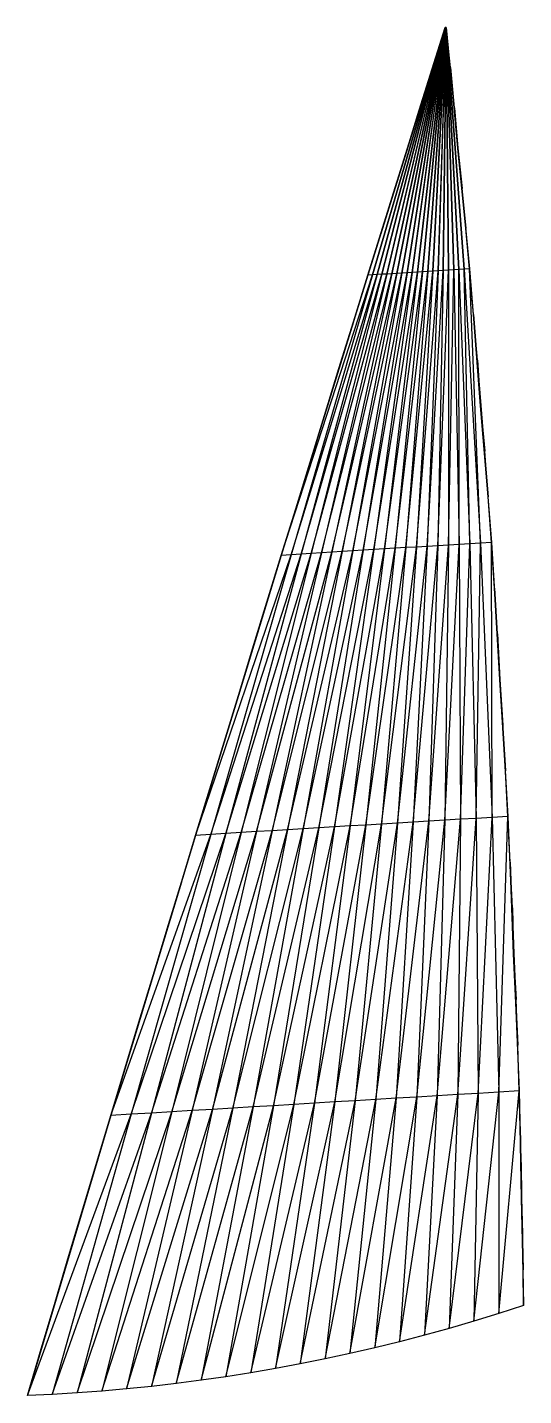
# Model space of a CAD drawing. Extents: x 197 to 561, y 60 to 1064.
import ezdxf

# ---------------------------------------------------------------- set-up
doc = ezdxf.new("R2010")
doc.units = 0
for name, color, linetype in [('1', 4, 'CONTINUOUS'), ('2', 2, 'CONTINUOUS'), ('3', 4, 'CONTINUOUS'), ('4', 2, 'CONTINUOUS'), ('5', 4, 'CONTINUOUS')]:
    doc.layers.add(name, color=color, linetype=linetype)

msp = doc.modelspace()

# ---------------------------------------------------------------- linework, layer by layer
at = {"layer": '1'}
for points in [[(512.373, 281, 16.9036), (506.094, 109.395, 4.2088), (527.414, 281.906, 16.4685)], [(527.414, 281.906, 16.4685), (524.296, 114.709, 2.8513), (506.094, 109.395, 4.2088)], [(527.414, 281.906, 16.4685), (524.296, 114.709, 2.8513), (542.457, 282.811, 16.0084)], [(542.457, 282.811, 16.0084), (542.498, 120.305, 1.4412), (524.296, 114.709, 2.8513)], [(542.457, 282.811, 16.0084), (542.498, 120.305, 1.4412), (557.502, 283.717, 15.5288)], [(557.502, 283.717, 15.5288), (560.699, 126.183), (542.498, 120.305, 1.4412)], [(559.101, 204.95, 7.7644), (558.25, 257.471, 13.3174), (557.502, 283.717, 15.5288)], [(347.295, 271.038, 15.0409), (305.876, 68.8698, 9.9602), (362.253, 271.944, 16.1844)], [(362.253, 271.944, 16.1844), (324.078, 71.2335, 10.4885), (305.876, 68.8698, 9.9602)], [(362.253, 271.944, 16.1844), (324.078, 71.2335, 10.4885), (377.225, 272.849, 17.0393)], [(377.225, 272.849, 17.0393), (342.28, 73.8553, 10.7483), (324.078, 71.2335, 10.4885)], [(377.225, 272.849, 17.0393), (342.28, 73.8553, 10.7483), (392.209, 273.755, 17.6405)], [(392.209, 273.755, 17.6405), (360.481, 76.737, 10.7594), (342.28, 73.8553, 10.7483)], [(392.209, 273.755, 17.6405), (360.481, 76.737, 10.7594), (407.204, 274.661, 18.0215)], [(407.204, 274.661, 18.0215), (378.683, 79.8808, 10.5413), (360.481, 76.737, 10.7594)], [(407.204, 274.661, 18.0215), (378.683, 79.8808, 10.5413), (422.209, 275.566, 18.2139)], [(422.209, 275.566, 18.2139), (396.885, 83.2886, 10.1131), (378.683, 79.8808, 10.5413)], [(422.209, 275.566, 18.2139), (396.885, 83.2886, 10.1131), (437.222, 276.472, 18.2475)], [(437.222, 276.472, 18.2475), (415.086, 86.9624, 9.494), (396.885, 83.2886, 10.1131)], [(437.222, 276.472, 18.2475), (415.086, 86.9624, 9.494), (452.242, 277.377, 18.1495)], [(452.242, 277.377, 18.1495), (433.288, 90.9043, 8.7032), (415.086, 86.9624, 9.494)], [(452.242, 277.377, 18.1495), (433.288, 90.9043, 8.7032), (467.269, 278.283, 17.9451)], [(467.269, 278.283, 17.9451), (451.489, 95.1164, 7.7598), (433.288, 90.9043, 8.7032)], [(467.269, 278.283, 17.9451), (451.489, 95.1164, 7.7598), (482.3, 279.189, 17.6568)], [(482.3, 279.189, 17.6568), (469.691, 99.6008, 6.6832), (451.489, 95.1164, 7.7598)], [(482.3, 279.189, 17.6568), (469.691, 99.6008, 6.6832), (497.335, 280.094, 17.3041)], [(497.335, 280.094, 17.3041), (487.893, 104.36, 5.4929), (469.691, 99.6008, 6.6832)], [(497.335, 280.094, 17.3041), (487.893, 104.36, 5.4929), (512.373, 281, 16.9036)], [(512.373, 281, 16.9036), (506.094, 109.395, 4.2088), (487.893, 104.36, 5.4929)], [(257.926, 265.605), (196.667, 60), (272.768, 266.51, 3.6782)], [(272.768, 266.51, 3.6782), (214.868, 60.8552, 2.5759), (196.667, 60)], [(272.768, 266.51, 3.6782), (214.868, 60.8552, 2.5759), (287.634, 267.416, 6.8339)], [(287.634, 267.416, 6.8339), (233.07, 61.9572, 4.7557), (214.868, 60.8552, 2.5759)], [(227.296, 162.802), (247.655, 231.333), (257.926, 265.605)], [(287.634, 267.416, 6.8339), (233.07, 61.9572, 4.7557), (302.521, 268.321, 9.508)], [(302.521, 268.321, 9.508), (251.272, 63.3078, 6.5624), (233.07, 61.9572, 4.7557)], [(302.521, 268.321, 9.508), (251.272, 63.3078, 6.5624), (317.428, 269.227, 11.7409)], [(317.428, 269.227, 11.7409), (269.473, 64.9088, 8.0178), (251.272, 63.3078, 6.5624)], [(317.428, 269.227, 11.7409), (269.473, 64.9088, 8.0178), (332.353, 270.133, 13.5723)], [(332.353, 270.133, 13.5723), (287.675, 66.7622, 9.1434), (269.473, 64.9088, 8.0178)], [(332.353, 270.133, 13.5723), (287.675, 66.7622, 9.1434), (347.295, 271.038, 15.0409)], [(347.295, 271.038, 15.0409), (305.876, 68.8698, 9.9602), (287.675, 66.7622, 9.1434)], [(559.101, 204.95, 7.7644), (558.915, 231.222, 10.9524), (558.25, 257.471, 13.3174)], [(227.296, 162.802), (237.409, 197.064), (247.655, 231.333)], [(559.101, 204.95, 7.7644), (559.495, 204.968, 8.4359), (558.915, 231.222, 10.9524)], [(559.101, 204.95, 7.7644), (559.987, 178.711, 5.7702), (559.495, 204.968, 8.4359)], [(559.101, 204.95, 7.7644), (560.699, 126.183), (560.389, 152.449, 2.9575)], [(559.101, 204.95, 7.7644), (560.389, 152.449, 2.9575), (559.987, 178.711, 5.7702)], [(227.296, 162.802), (227.187, 162.796), (237.409, 197.064)], [(227.296, 162.802), (196.667, 60), (206.816, 94.2638)], [(227.296, 162.802), (206.816, 94.2638), (216.989, 128.529)], [(227.296, 162.802), (216.989, 128.529), (227.187, 162.796)]]:
    msp.add_3dface(points, dxfattribs=at)
at = {"layer": '2'}
for points in [[(491.226, 481.698, 26.109), (482.3, 279.189, 17.6568), (502.807, 482.395, 26.4147)], [(502.807, 482.395, 26.4147), (497.335, 280.094, 17.3041), (482.3, 279.189, 17.6568)], [(502.807, 482.395, 26.4147), (497.335, 280.094, 17.3041), (514.395, 483.091, 26.6721)], [(514.395, 483.091, 26.6721), (512.373, 281, 16.9036), (497.335, 280.094, 17.3041)], [(514.395, 483.091, 26.6721), (512.373, 281, 16.9036), (525.989, 483.788, 26.8834)], [(525.989, 483.788, 26.8834), (527.414, 281.906, 16.4685), (512.373, 281, 16.9036)], [(525.989, 483.788, 26.8834), (527.414, 281.906, 16.4685), (537.589, 484.485, 27.0479)], [(537.589, 484.485, 27.0479), (542.457, 282.811, 16.0084), (527.414, 281.906, 16.4685)], [(537.589, 484.485, 27.0479), (542.457, 282.811, 16.0084), (549.196, 485.181, 27.1635)], [(549.196, 485.181, 27.1635), (557.502, 283.717, 15.5288), (542.457, 282.811, 16.0084)], [(553.349, 384.449, 21.3462), (550.872, 451.62, 25.9029), (549.196, 485.181, 27.1635)], [(331.13, 471.945, 4.6739), (272.768, 266.51, 3.6782), (342.286, 472.641, 8.612)], [(342.286, 472.641, 8.612), (287.634, 267.416, 6.8339), (272.768, 266.51, 3.6782)], [(342.286, 472.641, 8.612), (287.634, 267.416, 6.8339), (353.515, 473.338, 11.9109)], [(353.515, 473.338, 11.9109), (302.521, 268.321, 9.508), (287.634, 267.416, 6.8339)], [(353.515, 473.338, 11.9109), (302.521, 268.321, 9.508), (364.807, 474.035, 14.6588)], [(364.807, 474.035, 14.6588), (317.428, 269.227, 11.7409), (302.521, 268.321, 9.508)], [(364.807, 474.035, 14.6588), (317.428, 269.227, 11.7409), (376.154, 474.731, 16.9361)], [(376.154, 474.731, 16.9361), (332.353, 270.133, 13.5723), (317.428, 269.227, 11.7409)], [(376.154, 474.731, 16.9361), (332.353, 270.133, 13.5723), (387.547, 475.428, 18.8151)], [(387.547, 475.428, 18.8151), (347.295, 271.038, 15.0409), (332.353, 270.133, 13.5723)], [(387.547, 475.428, 18.8151), (347.295, 271.038, 15.0409), (398.98, 476.125, 20.3605)], [(398.98, 476.125, 20.3605), (362.253, 271.944, 16.1844), (347.295, 271.038, 15.0409)], [(398.98, 476.125, 20.3605), (362.253, 271.944, 16.1844), (410.444, 476.821, 21.6292)], [(410.444, 476.821, 21.6292), (377.225, 272.849, 17.0393), (362.253, 271.944, 16.1844)], [(410.444, 476.821, 21.6292), (377.225, 272.849, 17.0393), (421.936, 477.518, 22.6712)], [(421.936, 477.518, 22.6712), (392.209, 273.755, 17.6405), (377.225, 272.849, 17.0393)], [(421.936, 477.518, 22.6712), (392.209, 273.755, 17.6405), (433.45, 478.215, 23.5291)], [(433.45, 478.215, 23.5291), (407.204, 274.661, 18.0215), (392.209, 273.755, 17.6405)], [(433.45, 478.215, 23.5291), (407.204, 274.661, 18.0215), (444.981, 478.911, 24.239)], [(444.981, 478.911, 24.239), (422.209, 275.566, 18.2139), (407.204, 274.661, 18.0215)], [(444.981, 478.911, 24.239), (422.209, 275.566, 18.2139), (456.527, 479.608, 24.8308)], [(456.527, 479.608, 24.8308), (437.222, 276.472, 18.2475), (422.209, 275.566, 18.2139)], [(456.527, 479.608, 24.8308), (437.222, 276.472, 18.2475), (468.084, 480.305, 25.3283)], [(468.084, 480.305, 25.3283), (452.242, 277.377, 18.1495), (437.222, 276.472, 18.2475)], [(468.084, 480.305, 25.3283), (452.242, 277.377, 18.1495), (479.651, 481.001, 25.7499)], [(479.651, 481.001, 25.7499), (467.269, 278.283, 17.9451), (452.242, 277.377, 18.1495)], [(479.651, 481.001, 25.7499), (467.269, 278.283, 17.9451), (491.226, 481.698, 26.109)], [(491.226, 481.698, 26.109), (482.3, 279.189, 17.6568), (467.269, 278.283, 17.9451)], [(320.059, 471.248), (257.926, 265.605), (331.13, 471.945, 4.6739)], [(331.13, 471.945, 4.6739), (272.768, 266.51, 3.6782), (257.926, 265.605)], [(288.992, 368.426), (309.642, 436.97), (320.059, 471.248)], [(553.349, 384.449, 21.3462), (552.438, 418.053, 24.3653), (550.872, 451.62, 25.9029)], [(288.992, 368.426), (299.25, 402.694), (309.642, 436.97)], [(553.349, 384.449, 21.3462), (553.888, 384.479, 22.5548), (552.438, 418.053, 24.3653)], [(288.992, 368.426), (288.882, 368.42), (299.25, 402.694)], [(553.349, 384.449, 21.3462), (555.219, 350.898, 20.4756), (553.888, 384.479, 22.5548)], [(553.349, 384.449, 21.3462), (557.502, 283.717, 15.5288), (556.425, 317.311, 18.1322)], [(553.349, 384.449, 21.3462), (556.425, 317.311, 18.1322), (555.219, 350.898, 20.4756)], [(288.992, 368.426), (257.926, 265.605), (268.22, 299.875)], [(288.992, 368.426), (268.22, 299.875), (278.539, 334.147)], [(288.992, 368.426), (278.539, 334.147), (288.882, 368.42)]]:
    msp.add_3dface(points, dxfattribs=at)
at = {"layer": '3'}
for points in [[(482.075, 682.982, 24.2237), (468.084, 480.305, 25.3283), (489.91, 683.455, 24.9757)], [(489.91, 683.455, 24.9757), (479.651, 481.001, 25.7499), (468.084, 480.305, 25.3283)], [(489.91, 683.455, 24.9757), (479.651, 481.001, 25.7499), (497.752, 683.929, 25.6859)], [(497.752, 683.929, 25.6859), (491.226, 481.698, 26.109), (479.651, 481.001, 25.7499)], [(497.752, 683.929, 25.6859), (491.226, 481.698, 26.109), (505.602, 684.402, 26.3588)], [(505.602, 684.402, 26.3588), (502.807, 482.395, 26.4147), (491.226, 481.698, 26.109)], [(505.602, 684.402, 26.3588), (502.807, 482.395, 26.4147), (513.458, 684.875, 26.9967)], [(513.458, 684.875, 26.9967), (514.395, 483.091, 26.6721), (502.807, 482.395, 26.4147)], [(513.458, 684.875, 26.9967), (514.395, 483.091, 26.6721), (521.321, 685.349, 27.5996)], [(521.321, 685.349, 27.5996), (525.989, 483.788, 26.8834), (514.395, 483.091, 26.6721)], [(521.321, 685.349, 27.5996), (525.989, 483.788, 26.8834), (529.192, 685.822, 28.1664)], [(529.192, 685.822, 28.1664), (537.589, 484.485, 27.0479), (525.989, 483.788, 26.8834)], [(529.192, 685.822, 28.1664), (537.589, 484.485, 27.0479), (537.07, 686.296, 28.6954)], [(537.07, 686.296, 28.6954), (549.196, 485.181, 27.1635), (537.589, 484.485, 27.0479)], [(543.133, 585.738, 27.9294), (539.342, 652.795, 29.1805), (537.07, 686.296, 28.6954)], [(382.945, 676.827), (320.059, 471.248), (390.167, 677.301, 4.0311)], [(390.167, 677.301, 4.0311), (331.13, 471.945, 4.6739), (320.059, 471.248)], [(390.167, 677.301, 4.0311), (331.13, 471.945, 4.6739), (397.505, 677.774, 7.4375)], [(397.505, 677.774, 7.4375), (342.286, 472.641, 8.612), (331.13, 471.945, 4.6739)], [(397.505, 677.774, 7.4375), (342.286, 472.641, 8.612), (404.94, 678.247, 10.3154)], [(404.94, 678.247, 10.3154), (353.515, 473.338, 11.9109), (342.286, 472.641, 8.612)], [(351.502, 574.038), (372.422, 642.561), (382.945, 676.827)], [(404.94, 678.247, 10.3154), (353.515, 473.338, 11.9109), (412.458, 678.721, 12.7503)], [(412.458, 678.721, 12.7503), (364.807, 474.035, 14.6588), (353.515, 473.338, 11.9109)], [(412.458, 678.721, 12.7503), (364.807, 474.035, 14.6588), (420.045, 679.194, 14.8173)], [(420.045, 679.194, 14.8173), (376.154, 474.731, 16.9361), (364.807, 474.035, 14.6588)], [(420.045, 679.194, 14.8173), (376.154, 474.731, 16.9361), (427.688, 679.668, 16.5817)], [(427.688, 679.668, 16.5817), (387.547, 475.428, 18.8151), (376.154, 474.731, 16.9361)], [(427.688, 679.668, 16.5817), (387.547, 475.428, 18.8151), (435.377, 680.141, 18.1)], [(435.377, 680.141, 18.1), (398.98, 476.125, 20.3605), (387.547, 475.428, 18.8151)], [(435.377, 680.141, 18.1), (398.98, 476.125, 20.3605), (443.104, 680.615, 19.4202)], [(443.104, 680.615, 19.4202), (410.444, 476.821, 21.6292), (398.98, 476.125, 20.3605)], [(443.104, 680.615, 19.4202), (410.444, 476.821, 21.6292), (450.86, 681.088, 20.5824)], [(450.86, 681.088, 20.5824), (421.936, 477.518, 22.6712), (410.444, 476.821, 21.6292)], [(450.86, 681.088, 20.5824), (421.936, 477.518, 22.6712), (458.64, 681.561, 21.62)], [(458.64, 681.561, 21.62), (433.45, 478.215, 23.5291), (421.936, 477.518, 22.6712)], [(458.64, 681.561, 21.62), (433.45, 478.215, 23.5291), (466.438, 682.035, 22.5595)], [(466.438, 682.035, 22.5595), (444.981, 478.911, 24.239), (433.45, 478.215, 23.5291)], [(466.438, 682.035, 22.5595), (444.981, 478.911, 24.239), (474.251, 682.508, 23.4221)], [(474.251, 682.508, 23.4221), (456.527, 479.608, 24.8308), (444.981, 478.911, 24.239)], [(474.251, 682.508, 23.4221), (456.527, 479.608, 24.8308), (482.075, 682.982, 24.2237)], [(482.075, 682.982, 24.2237), (468.084, 480.305, 25.3283), (456.527, 479.608, 24.8308)], [(543.133, 585.738, 27.9294), (541.494, 619.286, 29.3598), (539.342, 652.795, 29.1805)], [(351.502, 574.038), (361.916, 608.297), (372.422, 642.561)], [(543.133, 585.738, 27.9294), (543.56, 585.77, 29.244), (541.494, 619.286, 29.3598)], [(351.502, 574.038), (351.425, 574.033), (361.916, 608.297)], [(543.133, 585.738, 27.9294), (545.536, 552.247, 28.837), (543.56, 585.77, 29.244)], [(543.133, 585.738, 27.9294), (549.196, 485.181, 27.1635), (547.416, 518.717, 28.1423)], [(543.133, 585.738, 27.9294), (547.416, 518.717, 28.1423), (545.536, 552.247, 28.837)], [(351.502, 574.038), (320.059, 471.248), (330.494, 505.508)], [(351.502, 574.038), (330.494, 505.508), (340.951, 539.77)], [(351.502, 574.038), (340.951, 539.77), (351.425, 574.033)]]:
    msp.add_3dface(points, dxfattribs=at)
at = {"layer": '4'}
for points in [[(467.72, 883.867, 9.8831), (427.688, 679.668, 16.5817), (471.441, 884.1, 10.8557)], [(471.441, 884.1, 10.8557), (435.377, 680.141, 18.1), (427.688, 679.668, 16.5817)], [(471.441, 884.1, 10.8557), (435.377, 680.141, 18.1), (475.188, 884.332, 11.7282)], [(475.188, 884.332, 11.7282), (443.104, 680.615, 19.4202), (435.377, 680.141, 18.1)], [(475.188, 884.332, 11.7282), (443.104, 680.615, 19.4202), (478.956, 884.564, 12.5229)], [(478.956, 884.564, 12.5229), (450.86, 681.088, 20.5824), (443.104, 680.615, 19.4202)], [(478.956, 884.564, 12.5229), (450.86, 681.088, 20.5824), (482.739, 884.797, 13.2574)], [(482.739, 884.797, 13.2574), (458.64, 681.561, 21.62), (450.86, 681.088, 20.5824)], [(482.739, 884.797, 13.2574), (458.64, 681.561, 21.62), (486.534, 885.029, 13.9457)], [(486.534, 885.029, 13.9457), (466.438, 682.035, 22.5595), (458.64, 681.561, 21.62)], [(486.534, 885.029, 13.9457), (466.438, 682.035, 22.5595), (490.339, 885.262, 14.5981)], [(490.339, 885.262, 14.5981), (474.251, 682.508, 23.4221), (466.438, 682.035, 22.5595)], [(490.339, 885.262, 14.5981), (474.251, 682.508, 23.4221), (494.151, 885.494, 15.2222)], [(494.151, 885.494, 15.2222), (482.075, 682.982, 24.2237), (474.251, 682.508, 23.4221)], [(494.151, 885.494, 15.2222), (482.075, 682.982, 24.2237), (497.969, 885.726, 15.8232)], [(497.969, 885.726, 15.8232), (489.91, 683.455, 24.9757), (482.075, 682.982, 24.2237)], [(497.969, 885.726, 15.8232), (489.91, 683.455, 24.9757), (501.792, 885.959, 16.4044)], [(501.792, 885.959, 16.4044), (497.752, 683.929, 25.6859), (489.91, 683.455, 24.9757)], [(501.792, 885.959, 16.4044), (497.752, 683.929, 25.6859), (505.62, 886.191, 16.9673)], [(505.62, 886.191, 16.9673), (505.602, 684.402, 26.3588), (497.752, 683.929, 25.6859)], [(505.62, 886.191, 16.9673), (505.602, 684.402, 26.3588), (509.453, 886.423, 17.5127)], [(509.453, 886.423, 17.5127), (513.458, 684.875, 26.9967), (505.602, 684.402, 26.3588)], [(509.453, 886.423, 17.5127), (513.458, 684.875, 26.9967), (513.29, 886.656, 18.0401)], [(513.29, 886.656, 18.0401), (521.321, 685.349, 27.5996), (517.132, 886.888, 18.5488)], [(513.29, 886.656, 18.0401), (521.321, 685.349, 27.5996), (513.458, 684.875, 26.9967)], [(517.132, 886.888, 18.5488), (529.192, 685.822, 28.1664), (520.98, 887.121, 19.0377)], [(517.132, 886.888, 18.5488), (529.192, 685.822, 28.1664), (521.321, 685.349, 27.5996)], [(520.98, 887.121, 19.0377), (537.07, 686.296, 28.6954), (529.192, 685.822, 28.1664)], [(529.025, 786.708, 23.8666), (523.924, 853.675, 21.4744), (520.98, 887.121, 19.0377)], [(446.439, 882.473), (382.945, 676.827), (449.801, 882.705, 2.3599)], [(449.801, 882.705, 2.3599), (390.167, 677.301, 4.0311), (382.945, 676.827)], [(449.801, 882.705, 2.3599), (390.167, 677.301, 4.0311), (453.257, 882.938, 4.3611)], [(453.257, 882.938, 4.3611), (397.505, 677.774, 7.4375), (390.167, 677.301, 4.0311)], [(453.257, 882.938, 4.3611), (397.505, 677.774, 7.4375), (456.789, 883.17, 6.0645)], [(456.789, 883.17, 6.0645), (404.94, 678.247, 10.3154), (397.505, 677.774, 7.4375)], [(456.789, 883.17, 6.0645), (404.94, 678.247, 10.3154), (460.384, 883.402, 7.5233)], [(460.384, 883.402, 7.5233), (412.458, 678.721, 12.7503), (404.94, 678.247, 10.3154)], [(460.384, 883.402, 7.5233), (412.458, 678.721, 12.7503), (464.031, 883.635, 8.7832)], [(464.031, 883.635, 8.7832), (420.045, 679.194, 14.8173), (412.458, 678.721, 12.7503)], [(414.692, 779.65), (435.815, 848.196), (446.439, 882.473)], [(464.031, 883.635, 8.7832), (420.045, 679.194, 14.8173), (467.72, 883.867, 9.8831)], [(467.72, 883.867, 9.8831), (427.688, 679.668, 16.5817), (420.045, 679.194, 14.8173)], [(414.692, 779.65), (425.209, 813.92), (435.815, 848.196)], [(529.025, 786.708, 23.8666), (526.771, 820.218, 23.574), (523.924, 853.675, 21.4744)], [(414.692, 779.65), (414.618, 779.646), (425.209, 813.92)], [(529.025, 786.708, 23.8666), (529.515, 786.753, 25.3412), (526.771, 820.218, 23.574)], [(529.025, 786.708, 23.8666), (532.151, 753.277, 26.7807), (529.515, 786.753, 25.3412)], [(529.025, 786.708, 23.8666), (537.07, 686.296, 28.6954), (534.671, 719.791, 27.8971)], [(529.025, 786.708, 23.8666), (534.671, 719.791, 27.8971), (532.151, 753.277, 26.7807)], [(414.692, 779.65), (382.945, 676.827), (393.486, 711.099)], [(414.692, 779.65), (393.486, 711.099), (404.044, 745.372)], [(414.692, 779.65), (404.044, 745.372), (414.618, 779.646)]]:
    msp.add_3dface(points, dxfattribs=at)
at = {"layer": '5'}
for points in [[(503.064, 1064.3), (446.439, 882.473), (503.11, 1064.31, 0.0152)], [(503.11, 1064.31, 0.0152), (449.801, 882.705, 2.3599), (446.439, 882.473)], [(503.11, 1064.31, 0.0152), (449.801, 882.705, 2.3599), (503.157, 1064.32, 0.0304)], [(503.157, 1064.32, 0.0304), (453.257, 882.938, 4.3611), (449.801, 882.705, 2.3599)], [(503.157, 1064.32, 0.0304), (453.257, 882.938, 4.3611), (503.204, 1064.33, 0.0456)], [(503.204, 1064.33, 0.0456), (456.789, 883.17, 6.0645), (453.257, 882.938, 4.3611)], [(503.204, 1064.33, 0.0456), (456.789, 883.17, 6.0645), (503.251, 1064.34, 0.0609)], [(503.251, 1064.34, 0.0609), (460.384, 883.402, 7.5233), (456.789, 883.17, 6.0645)], [(503.251, 1064.34, 0.0609), (460.384, 883.402, 7.5233), (503.298, 1064.34, 0.0761)], [(503.298, 1064.34, 0.0761), (464.031, 883.635, 8.7832), (460.384, 883.402, 7.5233)], [(503.298, 1064.34, 0.0761), (464.031, 883.635, 8.7832), (503.345, 1064.35, 0.0913)], [(503.345, 1064.35, 0.0913), (467.72, 883.867, 9.8831), (464.031, 883.635, 8.7832)], [(503.345, 1064.35, 0.0913), (467.72, 883.867, 9.8831), (503.391, 1064.36, 0.1065)], [(503.391, 1064.36, 0.1065), (471.441, 884.1, 10.8557), (467.72, 883.867, 9.8831)], [(503.391, 1064.36, 0.1065), (471.441, 884.1, 10.8557), (503.438, 1064.37, 0.1217)], [(503.438, 1064.37, 0.1217), (475.188, 884.332, 11.7282), (471.441, 884.1, 10.8557)], [(474.751, 973.387), (493.594, 1033.99, 0), (503.064, 1064.3)], [(503.438, 1064.37, 0.1217), (475.188, 884.332, 11.7282), (503.485, 1064.38, 0.1369)], [(503.485, 1064.38, 0.1369), (478.956, 884.564, 12.5229), (475.188, 884.332, 11.7282)], [(503.485, 1064.38, 0.1369), (478.956, 884.564, 12.5229), (503.532, 1064.39, 0.1521)], [(503.532, 1064.39, 0.1521), (482.739, 884.797, 13.2574), (478.956, 884.564, 12.5229)], [(503.532, 1064.39, 0.1521), (482.739, 884.797, 13.2574), (503.579, 1064.4, 0.1674)], [(503.579, 1064.4, 0.1674), (486.534, 885.029, 13.9457), (482.739, 884.797, 13.2574)], [(503.579, 1064.4, 0.1674), (486.534, 885.029, 13.9457), (503.626, 1064.41, 0.1826)], [(503.626, 1064.41, 0.1826), (490.339, 885.262, 14.5981), (486.534, 885.029, 13.9457)], [(503.626, 1064.41, 0.1826), (490.339, 885.262, 14.5981), (503.672, 1064.41, 0.1978)], [(503.672, 1064.41, 0.1978), (494.151, 885.494, 15.2222), (490.339, 885.262, 14.5981)], [(503.672, 1064.41, 0.1978), (494.151, 885.494, 15.2222), (503.719, 1064.42, 0.213)], [(503.719, 1064.42, 0.213), (497.969, 885.726, 15.8232), (494.151, 885.494, 15.2222)], [(503.719, 1064.42, 0.213), (497.969, 885.726, 15.8232), (503.766, 1064.43, 0.2282)], [(503.766, 1064.43, 0.2282), (501.792, 885.959, 16.4044), (497.969, 885.726, 15.8232)], [(503.766, 1064.43, 0.2282), (501.792, 885.959, 16.4044), (503.813, 1064.44, 0.2434)], [(503.813, 1064.44, 0.2434), (505.62, 886.191, 16.9673), (501.792, 885.959, 16.4044)], [(503.813, 1064.44, 0.2434), (505.62, 886.191, 16.9673), (503.86, 1064.45, 0.2587)], [(503.86, 1064.45, 0.2587), (509.453, 886.423, 17.5127), (503.907, 1064.46, 0.2739)], [(503.86, 1064.45, 0.2587), (509.453, 886.423, 17.5127), (505.62, 886.191, 16.9673)], [(503.907, 1064.46, 0.2739), (513.29, 886.656, 18.0401), (503.953, 1064.47, 0.2891)], [(503.907, 1064.46, 0.2739), (513.29, 886.656, 18.0401), (509.453, 886.423, 17.5127)], [(503.953, 1064.47, 0.2891), (517.132, 886.888, 18.5488), (513.29, 886.656, 18.0401)], [(503.953, 1064.47, 0.2891), (517.132, 886.888, 18.5488), (504, 1064.47, 0.3043)], [(504, 1064.47, 0.3043), (520.98, 887.121, 19.0377), (517.132, 886.888, 18.5488)], [(512.49, 975.798, 9.671), (506.967, 1034.94, 4.1071), (504, 1064.47, 0.3043)], [(512.49, 975.798, 9.671), (509.883, 1005.39, 7.6452), (506.967, 1034.94, 4.1071)], [(474.751, 973.387), (484.137, 1003.69), (493.594, 1033.99, 0)], [(512.49, 975.798, 9.671), (512.747, 975.833, 10.9045), (509.883, 1005.39, 7.6452)], [(474.751, 973.387), (474.693, 973.384), (484.137, 1003.69)], [(512.49, 975.798, 9.671), (515.555, 946.27, 13.8877), (512.747, 975.833, 10.9045)], [(512.49, 975.798, 9.671), (520.98, 887.121, 19.0377), (518.3, 916.699, 16.5978)], [(512.49, 975.798, 9.671), (518.3, 916.699, 16.5978), (515.555, 946.27, 13.8877)], [(474.751, 973.387), (446.439, 882.473), (455.844, 912.776)], [(474.751, 973.387), (455.844, 912.776), (465.262, 943.079)], [(474.751, 973.387), (465.262, 943.079), (474.693, 973.384)]]:
    msp.add_3dface(points, dxfattribs=at)

doc.saveas('drawing.dxf')
